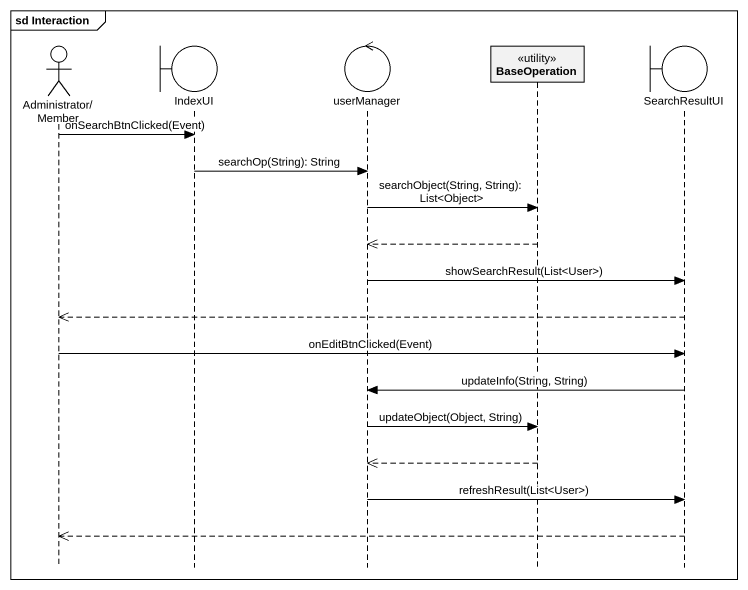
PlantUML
@startuml
mainframe sd Interaction
hide footbox
actor "Administrator/Member" as Administrator_Member
boundary IndexUI
control userManager
participant BaseOperation <<utility>>
boundary SearchResultUI

Administrator_Member -> IndexUI : onSearchBtnClicked(Event)
IndexUI -> userManager : searchOp(String): String
userManager -> BaseOperation : searchObject(String, String): List<Object>
BaseOperation -->> userManager
userManager -> SearchResultUI : showSearchResult(List<User>)
SearchResultUI -->> Administrator_Member
Administrator_Member -> SearchResultUI : onEditBtnClicked(Event)
SearchResultUI -> userManager : updateInfo(String, String)
userManager -> BaseOperation : updateObject(Object, String)
BaseOperation -->> userManager
userManager -> SearchResultUI : refreshResult(List<User>)
SearchResultUI -->> Administrator_Member
@enduml
